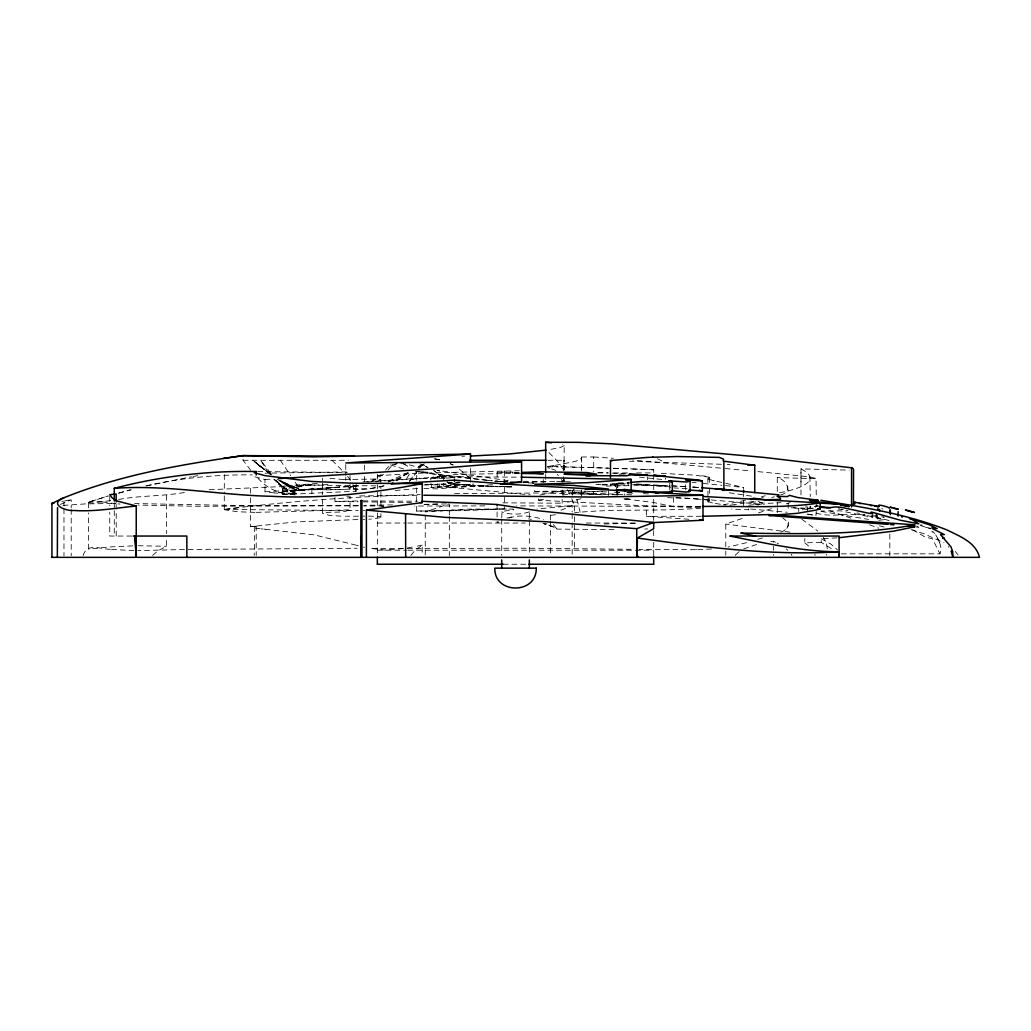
<?xml version="1.0" encoding="UTF-8"?>
<svg xmlns="http://www.w3.org/2000/svg" width="1031" height="1031" viewBox="0 0 1031 1031"><rect width="100%" height="100%" fill="white"/><g stroke="black" fill="none" stroke-linecap="round" stroke-linejoin="round"><path stroke-width="0.75" stroke-dasharray="5 3.75" d="M116.194 536.043L116.194 509.791M116.194 507.162L116.194 504.546M250.752 470.316L243.071 460.29L243.071 457.197M254.889 476.825L264.98 479.518L264.993 491.826L266.037 491.955M275.908 479.84L282.726 488.578L282.713 494.622L356.133 491.194L356.133 483.475M311.865 493.72L311.865 484.531L282.726 488.578L282.713 494.622L296.297 493.501L283.151 487.148L273.885 479.26M334.985 497.483L334.972 501.375L358.195 501.788M504.223 508.902L463.576 510.616L416.679 511.092L416.679 506.363M416.679 501.633L416.679 487.444M416.679 480.343L416.679 473.242L519.289 470.729M498.604 521.944L497.187 522.562L497.084 521.48M497.084 516.956L497.084 506.775M501.71 517.884L502.045 511.376L513.863 509.791M562.913 495.254L562.913 489.519M563.996 481.683L563.996 480.034M563.996 470.162L564.215 445.572L562.784 444.606M572.514 495.176L572.514 489.532M631.681 494.828L573.829 492.522L573.829 490.782L608.574 492.019M616.448 485.085L616.448 483.616M700.113 507.819L673.643 506.698L653.396 502.471L624.657 498.901M624.657 495.138L624.657 493.888M628.974 485.421L628.124 485.021L628.163 482.096M688.953 519.25L646.411 516.312L646.424 505.886L538.569 500.19L538.569 498.708M673.63 497.303L673.643 506.698M800.971 481.993L800.971 468.886L849.106 470.123M836.992 537.847L821.23 538.71L821.23 542.396L833.886 550.154M288.835 488.101L296.967 487.315L296.967 484.905L294.879 481.825M454.478 483.462L454.452 487.74L530.256 494.854M512.974 472.069L512.832 473.281L512.33 471.953L497.122 472.198L497.122 481.722M224.333 474.595L224.281 493.604M827.313 548.879L826.231 542.718L823.241 537.203M810.07 509.275L810.237 506.092M563.97 470.072L563.918 463.576M643.073 484.944L647.365 485.034L647.391 483.694M563.648 476.709L563.532 482.186L563.532 480.021M563.789 470.149L563.996 460.29L563.764 470.162M437.879 478.874L438.123 476.309L458.64 474.299L519.096 473.397M653.744 484.725L653.693 490.253M430.945 480.072C427.955 474.904 443.137 477.894 438.02 476.515M615.984 494.893C619.695 494.622 613.149 491.955 622.131 492.831M344.599 489.338L353.788 489.003L352.963 484.531M617.53 489.248L617.105 493.952L616.035 489.441M617.672 487.676L618.046 484.39L616.396 483.333L616.448 495.434M88.331 502.69L93.138 502.922L111.941 500.435M810.211 508.786L810.147 506.53M454.864 478.358C450.251 474.788 437.556 479.183 431.1 477.392M529.341 517.884L529.328 511.647M423.934 488.539L437.08 488.862L455.032 487.405L430.958 487.534L454.052 484.995M355.811 486.89L355.785 491.787L356.816 492.135M815.921 515.68L816.268 511.415M555.361 465.342L575.401 461.36L580.389 459.388L581.574 457.545L581.613 470.858M709.212 501.014L707.897 501.491L708.8 498.643L707.859 501.53L712.421 502.909M841.36 553.827L939.937 553.827C943.043 546.056 937.759 538.685 934.176 532.151M562.784 494.944L573.623 493.759L604.063 494.854M780.97 532.202C785.158 530.617 790.339 526.377 788.174 520.294M669.274 489.661L670.434 487.199M529.328 511.827C520.951 514.727 509.945 515.01 501.71 511.84M872.729 513.477L872.742 517.124L871.891 517.304L840.832 510.873L820.869 511.002M564.215 445.701L560.013 447.634L547.925 449.864M380.942 480.124L374.356 481.993M410.828 555.451L415.093 550.322L422.22 545.167L422.22 555.825M322.587 499.275L322.587 513.27C331.827 510.873 342.962 513.915 350.025 509.391L350.025 496.117M409.346 474.26L406.575 478.642M83.073 555.541C87.377 542.048 101.334 549.549 110.833 549.304M417.233 471.36L409.423 481.761M735.245 555.451L735.928 554.549M152.627 555.438L157.795 550.838L166.442 546.301L166.442 536.739M417.027 471.644L414.965 474.144M409.475 480.794L414.746 474.402M385.568 470.149C392.244 459.491 409.371 464.105 418.547 467.803M419.385 468.138L423.329 463.86L419.54 467.404M786.73 528.388C790.416 524.624 786.408 520.346 782.787 518.026M736.173 554.266L739.214 551.572M387.965 470.188L391.96 465.497L396.78 463.795M418.586 468.293L422.465 464.414L418.663 466.721L424.437 463.886L417.71 466.863M748.648 505.229L764.177 503.772L758.043 501.375M88.486 548.531L89.014 549.111M88.524 502.393L93.989 500.924L102.314 501.929M407.76 472.817L401.987 477.211M617.956 494.571L614.966 484.918L595.892 484.609M383.545 474.324L370.619 482.237M709.47 477.727L708.877 478.023M497.187 522.562L498.05 521.931M580.994 498.733L566.303 502.587M381.354 474.286L372.359 480.407L373.531 479.956L368.157 482.031M408.147 473.01L393.932 481.902M401.214 477.727L392.218 482.714M254.76 526.725L254.206 555.425M408.044 472.804L399.886 477.701L388.275 482.018M349.831 510.358L348.994 510.641M290.574 491.091L303.307 490.176L292.508 486.735L280.587 480.665M550.49 519.972L550.49 515.307L553.016 513.954M743.647 548.917L758.558 543.84M388.197 481.761L406.498 473.036M60.236 504.481L71.203 499.777L71.203 507.768M508.876 518.103C519.972 514.366 532.421 516.106 543.466 519.379M380.181 517.717L371.508 519.083M560.903 510.203L572.166 505.744L572.166 511.995M708.812 478.049L707.859 478.577L707.936 485.756M780.699 494.854C793.29 491.967 786.215 479.428 777.284 477.572L777.284 491.619M617.943 484.531L614.966 484.918L615.675 487.934M424.437 463.886L421.357 465.058L423.844 464.143M255.495 526.403L256.216 526.171L256.216 555.4M742.049 518.503L725.785 524.07L725.798 546.946M786.228 503.863L790.107 502.548M758.416 512.91L773.65 507.909M89.078 502.045L108.229 495.963M118.501 493.295L130.447 489.738M91.347 501.298L108.087 496.001M384.125 485.794C372.938 488.913 358.569 490.949 348.027 487.676M746.612 542.68L728.17 547.049M757.721 539.29L764.203 537.499M506.814 518.065L511.93 516.931M455.032 477.353L452.957 477.585M383.545 485.897L369.678 488.72L353.788 489.003M224.449 509.469L358.273 510.603M539.935 495.06L555.348 491.89L574.512 489.777M774.41 496.813L771.729 497.483M118.849 492.973L131.233 489.828M146.724 485.885L191.366 476.722M430.958 487.534L431.744 487.354L430.945 483.475M145.822 485.885C180.721 477.984 216.574 474.389 252.337 474.904M761.613 496.658L765.311 495.821M779.526 492.638C791.177 490.872 826.643 482.07 800.971 468.886L800.971 495.615M745.452 500.357L721.803 505.138M753.635 501.362L734.381 504.713M581.561 456.991L593.65 456.965L593.74 472.018M296.967 487.315L311.865 484.531M538.569 500.19L545.567 498.862M422.22 545.167L414.758 546.623M454.658 484.879L473.964 484.132M355.347 485.756L348.014 487.47L358.35 486.052M61.796 501.466L62.814 501.272M412.284 547.087L407.322 547.964M813.446 508.231L805.817 508.219L808.807 509.056M118.591 499.507C140.732 495.254 163.323 496.504 185.412 492.303M64.966 500.873L71.203 499.777M192.952 476.464L199.254 475.433M367.062 481.954L423.728 478.461M250.623 497.857L250.623 526.622L295.24 521.982L358.427 519.521M502.87 502.832L562.372 503.205M403.185 548.621L385.233 550.026L368.441 548.17M554.124 465.522L549.652 466.154L549.652 468.254L555.864 470.381M572.166 505.744L536.945 508.953M770.711 541.636L773.456 541.275L776.072 542.564M411.227 479.363L413.611 479.041M547.693 466.412L548.428 466.321M225.377 509.353C289.982 500.924 355.076 496.736 420.171 494.532M224.603 509.43L240.171 507.445M503.463 481.993L506.363 481.722M628.82 485.691L605.261 486.104M550.49 515.307L556.044 514.675M619.154 474.26L626.436 473.783M734.111 504.739L729.871 505.177M286.167 485.949L318.321 483.294M63.059 505.396L85.058 503.927L115.524 503.424M285.664 485.988L281.579 486.336M700.925 508.038C658.899 511.879 616.551 508.257 574.551 512.755M356.932 486.001L349.535 486.89L358.749 485.859M357.138 485.91L278.241 492.277L289.904 493.282M452.351 482.431L448.717 483.23L458.099 484.609M250.623 526.622L256.126 526.184M444.954 478.268L423.96 478.487M446.462 478.126L452.248 477.649M286.592 488.307L282.726 488.578L282.726 494.622L282.713 493.862M282.275 491.671L290.059 491.117M523.168 482.237L546.34 481.98M661.232 485.91L665.549 486.052L665.549 483.384M631.887 492.315L626.281 492.65M492.47 484.66L454.452 487.74M624.657 499.532L631.165 498.94L623.884 498.746M281.979 491.71L298.655 490.666M209.229 489.725L328.489 484.544M362.68 481.98L443.665 476.657L519.83 477.198M618.188 483.024L629.271 482.456M287.804 485.82L297.224 490.344L339.611 486.98L297.224 490.344L280.02 481.116M297.817 490.305L299.286 490.189M470.471 468.422L470.471 484.428L443.665 486.413L443.665 483.359M299.531 490.189L303.63 489.867M377.346 475.729L416.679 473.242M459.697 482.882L456.707 483.101M711.506 548.995L697.472 549.665M264.993 491.826L358.53 485.846M299.828 490.176L314.519 489.287L326.067 489.918M304.184 489.828L337.549 489.583M454.516 483.255L440.044 484.17M815.611 506.517L814.941 506.633L815.792 507.252M264.98 479.518L270.367 479.17M299.209 490.215L297.224 490.344L303.14 490.073M602.748 491.104L573.829 492.522M456.553 482.134L459.504 481.98M437.621 487.006L439.67 486.774L439.606 483.475M381.689 506.505L383.854 506.376M433.909 487.212L436.293 487.083M438.33 484.261L435.095 484.415M395.234 490.524L420.004 488.256M299.299 490.627L301.954 490.511L281.515 481.168M416.679 511.092L504.365 508.889L504.365 506.505M821.23 542.396L804.799 542.834L804.799 538.582M432.62 484.506L429.076 484.634M424.076 504.494L441.564 503.901M368.789 519.186L370.825 519.109M644.71 529.045L647.726 528.942M339.07 489.532L347.06 489.248M301.812 490.073L303.307 490.176M340.617 489.48L326.647 489.905M364.729 519.315L363.376 519.366M635.496 523.258L602.787 524.019M132.625 545.863L108.371 547.023L89.465 549.136M428.058 484.66L425.094 484.725M346.725 496.233L349.084 496.169M573.829 490.782L534.767 491.452L534.767 487.148M461.888 456.269L464.581 456.205M454.594 493.591L538.594 493.011L620.378 494.88M334.972 501.375L359.755 500.937M375.993 485.885L296.967 484.905M359.729 495.924L419.746 495.241M446.397 503.914L424.437 504.365M696.067 549.691L696.776 549.678M138.141 545.721L166.442 546.301M601.949 484.866L627.815 485.047M695.371 549.703L639.065 549.368M504.314 481.98L507.858 481.941M423.831 484.957L470.471 484.428M392.579 504.919L364.123 505.319M700.629 506.492L516.544 505.886M346.674 471.902L265.083 473.19M358.504 505.383L297.199 505.834M184.51 549.497L137.806 550.618M494.635 481.451L507.626 481.309L494.777 481.4M188.196 549.459L357.1 548.286M362.873 500.898L417.413 501.221M256.281 512.355L349.071 509.855M358.427 516.183L346.919 516.247M363.273 516.144L364.897 516.131M701.325 516.273L646.411 516.312M447.029 482.74L452.493 482.701M455.225 482.688L460.715 482.65M443.665 486.413L510.513 486.787M368.544 516.106L380.31 516.531M634.091 484.995L669.403 485.743M254.966 512.368L237.491 511.763L224.436 509.714M613.922 529.625L557.036 529.096L552.564 526.338L543.002 523.233M296.696 505.886L195.619 506.273L137.858 505.074M534.767 491.452L570.001 492.251L601.614 494.7M484.789 505.899L414.63 506.015M243.11 460.29L348.349 460.29M547.938 460.29L564.202 460.29M597.916 472.933L607.929 472.933M613.651 472.933L627.956 472.933M636.539 472.933L653.693 472.933L653.693 469.801L646.617 469.479M519.289 473.061L518 473.01M556.65 481.554L572.489 481.889M377.346 523.039L406.266 523.039M407.876 523.039L525.166 523.039M586.214 523.039L636.024 523.039M131.788 536.043L109.737 536.043L109.737 512.175M407.361 548.479L526.429 548.221L634.722 549.317M377.346 550.206L406.266 550.206M407.876 550.206L653.693 550.206M503.192 564.241L526.094 564.241M383.841 506.002L363.543 505.95M403.25 548.479L368.583 548.35M357.925 505.937L247.956 505.667L134.597 503.553M134.043 550.644L111.322 549.368M344.122 479.557L376.367 479.003L380.916 479.763M815.276 478.655L777.284 477.572M346.158 516.235L345.398 516.235M343.723 479.557L327.523 478.126M523.426 481.297L556.701 481.554M700.423 506.466L646.424 505.886M547.59 466.824L558.506 466.953M632.506 484.789L642.197 485.034M257.763 471.554L347.254 472.546M363.08 501.852L411.421 502.458M513.541 509.108L508.876 509.043M363.324 510.667L364.69 510.68M506.543 509.018L467.829 509.146L425.249 511.866L449.336 503.85L449.336 514.869M661.258 473.358L693.824 475.033L709.289 477.198M812.712 508.347L800.971 508.193L804.618 510.268M563.686 467.03L583.907 467.417M547.01 523.851L544.02 523.812L555.103 527.601M511.685 486.864L507.265 486.774M511.879 486.877L499.661 486.542M451.913 487.225L454.014 487.276M340.977 516.17L329.095 515.307L322.587 513.27M588.997 467.533L608.277 468.061M497.2 472.224L517.085 472.958M505.757 486.735L507.162 486.761M667.534 497.625L696.75 499.056M721.378 464.285L629.49 461.257M505.074 486.709L481.464 485.846M843.126 509.327L835.329 509.056M727.255 464.453L730.193 464.53M293.99 493.424L296.013 493.488M613.2 468.216L630.933 468.834M282.726 488.578L296.297 493.501C280.96 495.37 266.72 488.823 256.822 476.915M293.461 493.411L290.136 493.295M495.769 486.413L497.702 486.477M636.539 484.428L647.378 485.008M533.491 483.062L523.22 482.676M490.189 486.207L493.256 486.323M791.086 507.755L812.248 508.579M748.725 509.082L748.725 509.765L731.636 509.095M632.647 468.899L645.741 469.44M618.316 483.255L629.426 483.707M636.346 483.964L688.296 486.8M485.459 486.013L488.99 486.155M653.693 469.801L549.703 466.192M597.903 472.469L608.354 472.945M482.018 485.872L467.803 485.214M611.834 483.307L629 484.067M636.72 484.415L641.475 484.622M638.601 484.763L670.073 486.851M637.699 484.725L634.374 484.557M473.5 485.498L475.536 485.588M614.515 492.29L622.118 492.638M627.737 492.908L633.446 493.179M643.473 493.643L651.695 494.029M659.415 485.833L658.319 485.769M601.073 484.686L598.302 484.557M658.616 485.588L653.693 485.421L665.549 486.039M471.541 485.408L465.174 485.073M612.272 473.139L626.719 473.925M672.238 485.885L686.324 486.684M593.74 456.978L613.561 458.292M466.914 485.163L449.013 483.423M930.452 528.272L926.006 527.408L920.67 524.508M878.773 520.255L884.134 519.663L867.11 515.526M464.35 485.021L462.739 484.931M418.277 471.657L427.414 472.211L415.338 471.438M687.084 488.694L673.849 487.908M692.265 487.07L700.062 487.611M675.717 497.445L700.99 499.107M702.562 499.21L764.319 504.507M697.02 499.068L701.08 499.365M698.567 487.495L691.427 486.98L699.057 487.534M459.091 484.686L458.421 484.634M295.188 494.867L274.426 492.934M120.034 504.069L117.985 503.901M750.684 509.03L787.233 512.252M265.289 529.251L314.262 534.883L355.721 545.064M499.481 481.425L506.737 482.044L495.215 481.026L498.05 481.297M265.212 529.251L264.129 529.148M116.039 503.734L102.404 501.942M720.553 468.1L632.66 460.071M725.257 468.525L751.006 470.948M761.677 497.329L763.224 497.47M848.01 510.732L845.807 510.358M263.085 529.058L261.049 528.851M757.94 471.618L807.08 476.593L816.024 478.345L816.268 497.135M692.059 482.366L696.093 482.753M703.168 483.449L721.893 485.279M488.127 480.356L492.341 480.768L465.2 477.907M661.799 479.428L636.346 476.838M725.424 485.627L743.57 487.457L743.57 488.771M523.696 482.302L534.187 483.346M486.735 480.227L427.788 473.242M789.978 532.176L725.785 524.07M274.194 492.908L267.093 492.083M260.057 528.748L259.026 528.632M704.946 499.713L709.289 500.512M508.257 480.691L440.224 470.742M793.483 507.755L807.312 509.533M461.321 477.456L457.506 477.005M807.917 514.211L815.341 515.5M452.506 476.412L445.276 475.536M444.103 475.394L438.381 474.672M258.742 528.594L256.977 528.349M877.587 516.608L870.538 515.5M701.866 475.755L705.887 476.283M436.177 474.389L418.457 471.837M821.204 511.415L868.527 519.405M807.131 514.121L812.26 514.856M528.529 518.902L531.429 519.379M818.33 505.731L815.714 505.345M425.816 472.958L418.174 471.786M816.165 506.698L814.554 506.44M751.431 496.143L725.953 492.264M864.597 515.088C848.423 512.639 831.54 517.91 815.56 512.91M715.411 503.424L725.747 505.151M434.592 458.859L441.655 460.122M434.721 458.885L442.015 460.2M863.643 514.237L864.841 514.456M519.302 472.907L512.807 472.211M859.467 513.425L857.057 512.923M933.248 531.506L931.818 531.635L938.107 535.063M256.1 528.181L255.482 528.04M721.764 482.418L714.857 480.949M725.747 483.281L743.57 487.457M874.907 515.5L877.729 516.144M883.167 516.827L884.263 517.072M714.328 480.82L713.156 480.562M884.108 527.021L879.469 525.797M712.911 480.51L708.001 479.003M884.044 517.394L881.608 516.763M403.701 469.041L390.517 464.904M364.574 547.332L363.415 547.061M436.899 470.239L439.747 470.948L433.961 469.492M758.416 505.126L750.413 502.613L755.349 501.917L766.329 503.437L780.957 502.651M916.275 527.009L918.84 527.408L916.507 525.707M358.273 545.76L356.288 545.219M88.666 549.046L88.395 512.935M842.92 509.649L841.012 509.082M881.698 508.644L882.871 509.005M889.16 520.565L870.963 515.835L872.742 517.124M708.735 502.136L708.065 501.891M547.861 467.7L549.652 468.254M420.055 463.95L426.396 466.296M911.236 529.689L924.382 533.942L943.971 542.706M920.232 525.462L930.671 528.851M301.954 490.511L290.458 485.91L280.2 480.356M850.949 518.193L829.143 510.538M296.297 493.501L285.639 488.707L273.962 479.428L284.685 488.475L276.952 482.456L280.161 485.73M869.545 524.792L878.812 528.233M816.178 505.86L818.266 506.633M657.378 458.718L665.498 462.687M427.994 467.481L425.648 466.489L428.213 467.765M912.706 529.805L925.129 537.035L932.449 538.775L939.937 553.827M450.199 463.679L453.047 464.994M450.392 463.757L453.112 465.02M821.23 538.71L831.192 544.278L837.559 550.038M403.34 463.834L411.124 468.061M290.265 487.135L294.299 489.158M777.065 543.079L778.457 543.814M279.775 480.846L283.512 483.178M277.287 479.299L285.291 484.286M801.86 519.186L817.776 531.042M433.278 470.072L444.529 478.99L434.605 470.948M271.192 474.569L255.778 462.687M271.243 474.582L257.247 463.911L261.333 467.236M270.65 474.337L252.982 460.29L270.65 474.569M270.457 474.221L259.477 465.793M804.799 542.834L810.418 547.59M459.323 469.131L471.631 479.66M786.357 549.008L787.826 550.283M257.054 463.757L260.933 466.953L252.982 460.29M553.363 524.56L556.65 528.735M254.386 461.501L255.044 462.056M549.02 452.583L557.578 461.398L564.395 470.935M331.982 460.29L344.109 472.366M446.771 481.193L448.781 483.294M557.41 474.312L558.415 475.562M955.376 551.521L958.057 554.923M347.602 476.412L350.321 479.995M270.831 473.332L260.663 460.29L269.143 473.835M948.172 546.507L948.752 547.255M709.573 477.43L709.508 485.756M561.289 479.441L562.978 481.941M280.329 460.29L290.729 475.678M791.241 554.24L791.95 555.49M567.514 489.648L570.156 495.009M937.475 538.092L939.911 543.208M571.767 498.682L574.512 505.937M573.442 489.003L575.105 493.527M814.786 554.214L815.134 555.335M455.032 487.405L454.864 483.475M876.041 514.057L877.755 520.062M576.948 499.3L580.131 512.265M826.54 554.266L826.785 555.348M748.725 509.714L748.583 509.043M877.355 516.157L877.858 518.915M380.568 479.518L380.89 482.56M809.876 476.618L810.289 496.53M439.464 476.825L439.606 478.358M787.697 486.026L788.174 493.385M876.853 513.399L877.226 519.147M581.368 457.223L581.432 470.999M709.508 498.643L709.586 500.782M437.84 483.475L437.93 486.413M685.667 489.815L685.615 484.75M380.916 517.24L380.89 513.696M806.023 504.507L806.049 508.154M581.587 458.189L581.613 460.612M224.294 509.623L224.281 495.112M807.402 506.788L807.402 510.989M669.802 483.101L669.802 487.405M564.176 478.693L564.189 481.58M88.395 502.832L88.395 507.883M889.805 534.11L889.805 555.799M816.732 504.275L816.732 506.698M798.754 508.283L798.754 511.66M788.174 503.205L788.174 511.75M777.284 502.535L777.284 505.654M777.284 507.987L777.284 512.665M773.456 541.275L773.456 542.28M773.456 546.301L773.456 550.309M773.456 554.33L773.456 555.335M743.57 494.017L743.57 496.633M743.57 500.576L743.57 505.809M725.798 551.108L725.798 555.258M709.508 488.41L709.508 493.462M707.936 490.936L707.936 496.053M707.936 498.643L707.936 501.259M665.549 478.023L665.549 479.363M653.693 474.479L653.693 480.575M653.693 499.21L653.693 520.5M653.693 530.681L653.693 537.447M653.693 542.358L653.693 555.928M647.391 476.889L647.391 479.608M617.672 483.359L617.672 487.805M617.672 492.251L617.672 495.215M610.481 483.771L610.481 485.33M608.483 490.653L608.483 495.486M593.65 492.058L593.74 494.571M581.613 490.949L581.613 496.091M581.432 489.867L581.432 495.009M574.563 506.079L574.563 511.389M574.563 516.711L574.563 522.021M574.563 524.676L574.563 548.595M572.166 513.554L572.166 521.377M572.166 522.936L572.166 555.773M562.166 480.51L562.166 482.405M562.166 489.983L562.166 493.772M562.166 499.442L562.166 503.231M550.49 521.531L550.49 555.786M545.67 474.389L545.67 482.418M543.311 479.492L543.311 482.366M529.341 520.835L529.341 555.503M504.365 470.767L504.365 480.291M504.365 487.444L504.365 492.212M504.365 496.981L504.365 504.12M501.71 519.353L501.71 555.503M449.336 516.441L449.336 555.773M443.665 476.657L443.665 479.699M425.249 514.997L425.249 555.773M380.89 486.168L380.89 488.655M380.89 492.238L380.89 506.44M377.346 474.286L377.346 482.418M377.346 484.789L377.346 488.733M377.346 491.89L377.346 506.53M377.346 512.858L377.346 555.645M364.471 465.136L364.471 471.605M364.471 476.451L364.471 482.908M350.025 475.381L350.025 480.317M350.025 484.441L350.025 492.341M345.772 464.556L345.772 475.562M345.772 477.134L345.772 480.278M322.587 478.281L322.587 480.614M322.587 482.946L322.587 494.609M250.623 488.269L250.623 493.063M166.442 495.318L166.442 533.555M114.273 502.651L114.273 509.018M114.273 510.603L114.273 536.043M109.737 496.259L109.737 505.809M71.203 509.366L71.203 555.748M63.974 500.86L63.974 507.136M63.974 508.708L63.974 555.773M290.587 487.341L282.687 482.804L290.587 487.341"/><path stroke-width="1.5" d="M116.194 501.917L116.194 494.042L109.737 494.674L112.315 498.05L117.586 501.156L136.234 505.963L136.234 557.346M366.405 557.346L366.392 510.087L445.611 517.394L544.136 521.622L636.733 528.684L653.706 522.485L653.706 528.684L637.377 538.04L637.158 557.346M454.478 481.567L454.478 480.137L391.084 483.939M497.084 505.641L497.084 504.507L493.308 504.288L421.782 501.311M624.657 491.375L624.657 489.493L652.417 492.303M688.992 490.021L702.382 491.014L702.291 480.871L699.134 480.201M754.731 492.754L754.731 465.265L723.272 461.115M888.271 524.341L769.074 515.526L769.074 514.611L702.678 516.26M360.734 500.654L361.945 500.46L361.971 557.346M545.67 472.778L545.67 442.273L578.816 442.351L611.641 443.82L764.061 457.416L852.225 467.881L853.539 469.079L853.436 504.159M57.349 557.346L57.53 507.664M702.395 480.923L685.576 479.776L690.151 480.987L686.646 482.031L668.745 480.794L672.315 481.773L672.328 491.864L660.343 492.071M838.86 557.346L838.834 552.423M688.85 491.735L690.151 491.117L689.03 490.627M723.259 460.316L723.543 459.079L719.354 457.39L677.431 456.54L647.674 457.39L610.481 460.561L610.481 477.585M54.218 502.96L51.55 503.579L63.974 497.728C121.181 474.608 182.435 464.272 243.213 455.612L354.419 456.218M63.974 497.728C48.186 503.953 65.546 511.337 73.82 510.474C94.723 511.866 115.498 508.115 136.234 505.963M689.352 491.491L686.272 492.071L671.825 490.795M890.307 507.149L898.117 509.134M704.057 496.53L820.186 502.87L820.186 508.889L815.972 510.087L797.453 513.309L769.074 515.526M672.173 481.864L642.12 481.451L630.186 482.405M114.273 501.066L114.273 488.346C160.488 476.18 208.442 470.497 256.216 471.554L256.216 475.007M769.074 514.611L914.69 524.831L914.69 526.789L893.49 531.171L839.414 537.667M223.559 458.383L243.213 455.612M256.216 471.554L254.245 472.688L264.774 475.6L311.62 481.451L351.932 483.178L422.22 483.603L422.22 502.587L366.43 510.087M914.69 524.831C857.418 535.411 798.767 533.826 740.799 533.079L755.581 536.043M819.413 507.175L827.558 507.935L835.484 506.904L841.438 507.316L869.03 513.322L872.574 513.631L870.95 512.188L872.677 512.381L900.501 520.268L918.801 523.838L911.417 519.096L928.892 524.599L937.14 528.632L931.856 527.756L932.655 528.723L944.332 534.599L940.491 534.625L950.982 546.907L952.747 551.675L952.889 557.346L951.123 551.082M820.186 502.87C781.292 508.876 741.65 505.821 702.459 506.479M422.22 483.603C372.694 493.243 322.2 499.017 271.681 496.298C219.126 495.202 166.906 484.493 114.273 488.346M361.688 500.499L360.889 500.628L360.837 557.346M546.03 450.135L508.708 454.04L471.231 456.011M631.165 489.918L631.165 479.402L587.683 482.676L534.767 484.286L573.455 485.395L608.483 489.042L585.376 489.197M853.191 504.107L854.918 504.004M470.471 462.017L470.471 454.014L345.772 462.983L521.583 461.708L521.583 482.16L500.55 483.977M521.583 461.708L432.131 468.912L278.525 478.642M624.657 489.493L616.319 490.176M898.053 509.172L896.57 508.914M659.647 492.122L648.512 491.71M454.478 480.137L514.637 484.673L702.987 495.292L702.987 520.23L649.646 522.756M588.856 475.549L590.918 475.42L563.996 474.183L596.678 474.196L587.103 472.546L540.618 471.837L521.841 472.417L543.311 473.732L521.351 473.461M588.598 475.562L585.75 475.691L626.526 475.755L631.707 474.711L653.86 475.742M702.987 495.292L592.993 497.084L423.767 495.241M510.538 482.25L521.583 482.16M470.471 454.014L313.553 456.823L243.071 455.638M469.414 460.29L545.953 460.29M133.218 536.043L186.856 536.043L186.856 557.346M51.563 557.346L979.45 557.346C975.97 542.177 959.307 536.133 946.87 529.908C906.545 514.005 863.411 507.213 820.844 500.267M377.346 564.253L503.192 564.241M528.955 564.241L653.693 564.253M420.416 502.561L422.22 502.587M521.132 477.211L631.165 479.402M889.276 508.244C890.578 507.51 876.298 503.579 878.94 505.809M816.075 502.857L839.543 504.249L812.183 501.143L809.541 500.344L818.33 500.28L797.453 497.483L789.578 495.357L787.375 496.568L777.09 496.323L780.467 498.179L780.441 499.429L765.53 499.751L753.983 498.244L750.426 498.914L751.277 499.571M643.408 491.503L647.777 491.671M610.481 460.561L612.169 460.599M754.731 465.265L747.617 465.045M817.57 508.786L820.186 508.889M661.258 475.858L665.549 475.987L653.693 475.355L698.85 480.15M632.196 474.389L647.365 474.969L629.155 474.183L631.552 474.35M658.087 475.703L654.285 475.459M699.495 519.985L702.987 520.23M701.686 487.727L720.398 489.222L723.569 490.24M717.885 488.978L779.024 494.867M545.67 442.273L551.482 442.802M715.385 488.758L732.989 490.215M830.548 507.742L820.328 506.775M893.993 524.843L890.204 524.508M908.156 526.145L909.832 526.3M911.468 526.467L914.69 526.789M878.708 506.737L874.932 506.221M653.706 522.485L538.71 510.835L497.084 504.507M637.377 538.04C704.16 547.203 771.51 555.915 839.092 551.765C802.118 551.727 765.865 543.169 729.806 536.043L839.092 536.043L839.092 557.346M942.888 538.234L944.357 538.337L943.017 537.422M871.685 505.693L870.551 505.499M655.046 492.728L658.435 493.359M901.687 516.879L902.486 517.021M699.108 490.253L702.291 490.911M860.64 503.656L859.48 503.424M669.931 491.246L672.328 491.864M895.991 508.799L893.387 508.193M855.64 502.613L853.977 502.123L878.915 506.44M838.654 507.574L839.35 507.768M911.881 511.943C922.126 514.34 897.833 507.587 908.002 510.886M911.662 511.879L908.839 511.118M652.507 457.133L653.319 457.352M891.738 507.755L890.333 507.226M909.458 518.645L911.288 519.25M637.377 555.709L638.318 557.346M723.917 490.563L723.865 462.275M405.57 514.095L405.686 557.346M636.733 528.684L636.733 557.346M898.117 511.634L898.117 516.144M890.32 510.126L890.32 514.649M889.792 509.971L889.792 513.283M879.559 509.417L879.559 511.26M877.922 508.322L877.922 509.971M851.554 467.546L851.554 506.917M743.57 490.086L743.57 492.702M690.061 481.155L690.061 491.194M653.693 556.92L653.693 564.228M529.341 559.885L529.341 568.145M501.71 559.885L501.71 568.145M377.346 557.152L377.346 564.176M360.734 536.081L360.734 557.346M51.937 503.553L51.937 557.346M536.249 568.145C536.932 594.591 494.12 594.629 494.803 568.145L536.249 568.145M848.9 506.633L840.123 504.675L848.925 506.569M136.195 557.333L135.048 536.043L136.079 557.346"/></g></svg>
